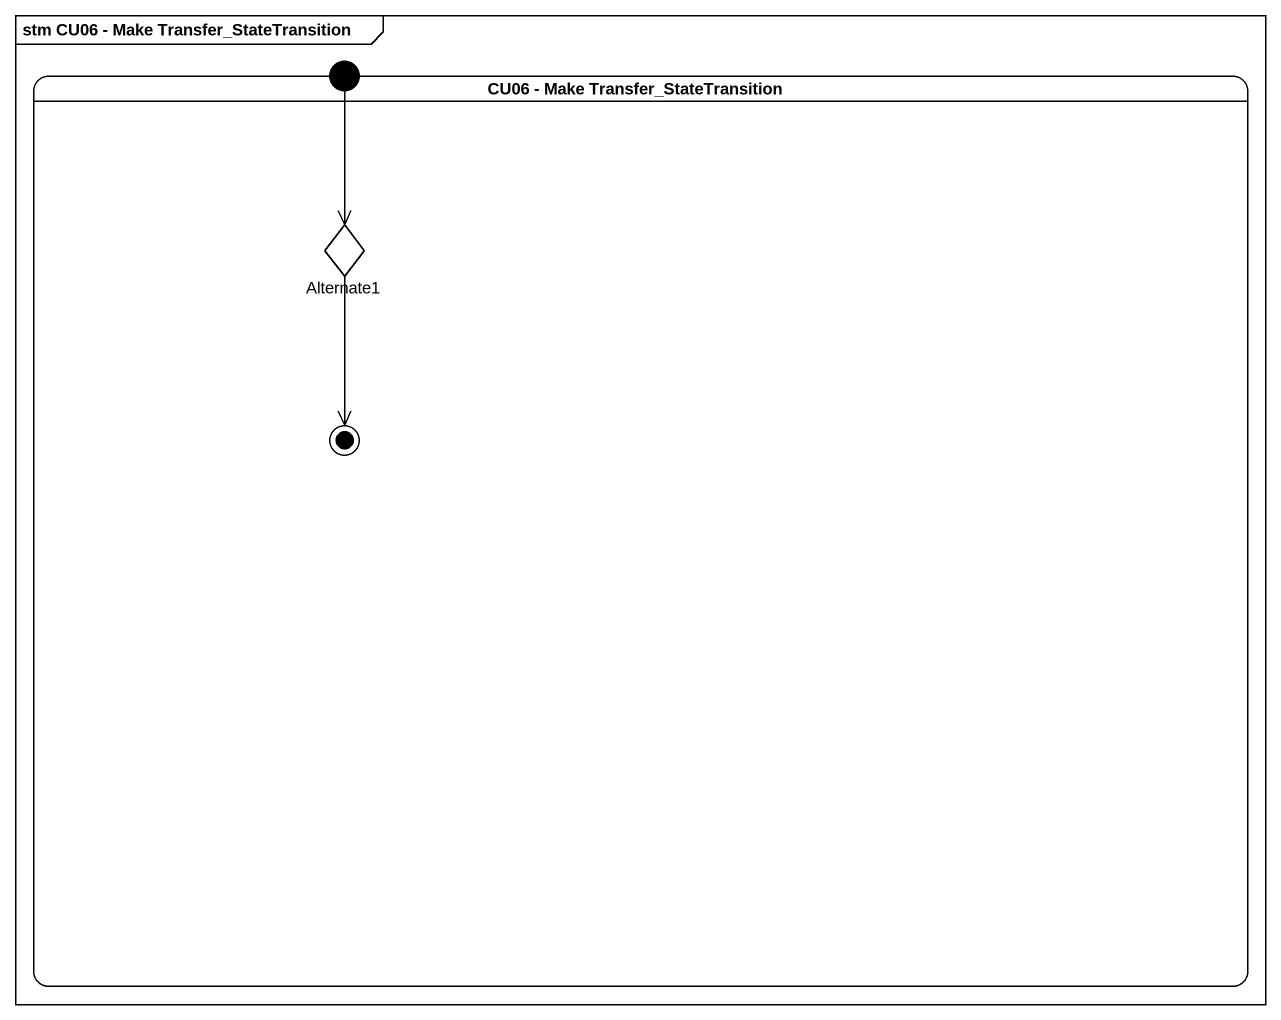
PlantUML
@startuml
mainframe stm CU06 - Make Transfer_StateTransition
hide empty description
state "CU06 - Make Transfer_StateTransition" as CU06_Make_Transfer {
  state Alternate1 <<choice>>
  Alternate1 --> [*]
}
state initial1 <<start>>
initial1 --> Alternate1
@enduml
